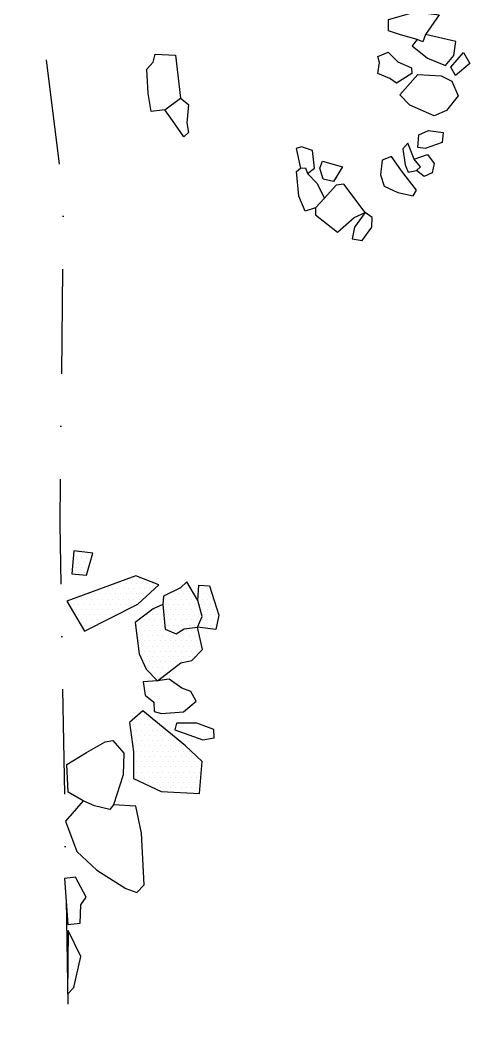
# Model space of a CAD drawing. Header units: metres. Extents: x 384 to 653, y -2222 to -1840.
# Drawn here: x 384.7 to 491.9, y -2219.4 to -1980.7 of the extents above; entities that cross this region are included whole.
import ezdxf

# ---------------------------------------------------------------- set-up
doc = ezdxf.new("R2010")
doc.units = ezdxf.units.M
doc.header["$LTSCALE"] = 25
doc.header["$MEASUREMENT"] = 0
doc.linetypes.add('STRICHPUNKTX2', pattern=[2, 1, -0.5, 0, -0.5])
doc.layers.get('0').update_dxf_attribs({"linetype": 'CONTINUOUS'})
for name, color, linetype in [('GRABUNGSGRENZE', 3, 'STRICHPUNKTX2'), ('STEINE', 4, 'CONTINUOUS'), ('STEINESCHRAFF', 4, 'CONTINUOUS')]:
    doc.layers.add(name, color=color, linetype=linetype)

# ---------------------------------------------------------------- blocks, each defined once
blk = doc.blocks.new('*X11')
at = {"color": 0}
for p, q in [((398.125, -2108.75), (398.125, -2108.75)), ((398.75, -2107.5), (398.75, -2107.5)), ((399.375, -2108.75), (399.375, -2108.75)), ((400.625, -2108.75), (400.625, -2108.75)), ((397.5, -2110), (397.5, -2110)), ((398.125, -2111.25), (398.125, -2111.25)), ((398.75, -2110), (398.75, -2110)), ((399.375, -2111.25), (399.375, -2111.25)), ((400, -2110), (400, -2110)), ((400.625, -2111.25), (400.625, -2111.25)), ((401.25, -2110), (401.25, -2110)), ((397.5, -2112.5), (397.5, -2112.5)), ((398.75, -2112.5), (398.75, -2112.5)), ((400, -2112.5), (400, -2112.5)), ((411.875, -2113.75), (411.875, -2113.75)), ((413.125, -2113.75), (413.125, -2113.75)), ((404.375, -2116.25), (404.375, -2116.25)), ((405.625, -2116.25), (405.625, -2116.25)), ((406.875, -2116.25), (406.875, -2116.25)), ((407.5, -2115), (407.5, -2115)), ((408.125, -2116.25), (408.125, -2116.25)), ((408.75, -2115), (408.75, -2115)), ((409.375, -2116.25), (409.375, -2116.25)), ((410, -2115), (410, -2115)), ((410.625, -2116.25), (410.625, -2116.25)), ((411.25, -2115), (411.25, -2115)), ((411.875, -2116.25), (411.875, -2116.25)), ((412.5, -2115), (412.5, -2115)), ((413.125, -2116.25), (413.125, -2116.25)), ((413.75, -2115), (413.75, -2115)), ((414.375, -2116.25), (414.375, -2116.25)), ((415, -2115), (415, -2115)), ((415.625, -2116.25), (415.625, -2116.25)), ((416.25, -2115), (416.25, -2115)), ((423.125, -2116.25), (423.125, -2116.25)), ((424.375, -2116.25), (424.375, -2116.25)), ((428.125, -2116.25), (428.125, -2116.25)), ((429.375, -2116.25), (429.375, -2116.25)), ((398.125, -2118.75), (398.125, -2118.75)), ((399.375, -2118.75), (399.375, -2118.75)), ((400.625, -2118.75), (400.625, -2118.75)), ((401.25, -2117.5), (401.25, -2117.5)), ((401.875, -2118.75), (401.875, -2118.75)), ((402.5, -2117.5), (402.5, -2117.5)), ((403.125, -2118.75), (403.125, -2118.75)), ((403.75, -2117.5), (403.75, -2117.5)), ((404.375, -2118.75), (404.375, -2118.75)), ((405, -2117.5), (405, -2117.5)), ((405.625, -2118.75), (405.625, -2118.75)), ((406.25, -2117.5), (406.25, -2117.5)), ((406.875, -2118.75), (406.875, -2118.75)), ((407.5, -2117.5), (407.5, -2117.5)), ((408.125, -2118.75), (408.125, -2118.75)), ((408.75, -2117.5), (408.75, -2117.5)), ((409.375, -2118.75), (409.375, -2118.75)), ((410, -2117.5), (410, -2117.5)), ((410.625, -2118.75), (410.625, -2118.75)), ((411.25, -2117.5), (411.25, -2117.5)), ((411.875, -2118.75), (411.875, -2118.75)), ((412.5, -2117.5), (412.5, -2117.5)), ((413.125, -2118.75), (413.125, -2118.75)), ((413.75, -2117.5), (413.75, -2117.5)), ((415, -2117.5), (415, -2117.5)), ((419.375, -2118.75), (419.375, -2118.75)), ((420.625, -2118.75), (420.625, -2118.75)), ((421.25, -2117.5), (421.25, -2117.5)), ((421.875, -2118.75), (421.875, -2118.75)), ((422.5, -2117.5), (422.5, -2117.5)), ((423.125, -2118.75), (423.125, -2118.75)), ((423.75, -2117.5), (423.75, -2117.5)), ((424.375, -2118.75), (424.375, -2118.75)), ((425, -2117.5), (425, -2117.5)), ((425.625, -2118.75), (425.625, -2118.75)), ((426.875, -2118.75), (426.875, -2118.75)), ((427.5, -2117.5), (427.5, -2117.5)), ((428.125, -2118.75), (428.125, -2118.75)), ((428.75, -2117.5), (428.75, -2117.5)), ((429.375, -2118.75), (429.375, -2118.75)), ((430, -2117.5), (430, -2117.5)), ((430.625, -2118.75), (430.625, -2118.75)), ((397.5, -2120), (397.5, -2120)), ((398.125, -2121.25), (398.125, -2121.25)), ((398.75, -2120), (398.75, -2120)), ((399.375, -2121.25), (399.375, -2121.25)), ((400, -2120), (400, -2120)), ((400.625, -2121.25), (400.625, -2121.25)), ((401.25, -2120), (401.25, -2120)), ((401.875, -2121.25), (401.875, -2121.25)), ((402.5, -2120), (402.5, -2120)), ((403.125, -2121.25), (403.125, -2121.25)), ((403.75, -2120), (403.75, -2120)), ((404.375, -2121.25), (404.375, -2121.25)), ((405, -2120), (405, -2120)), ((405.625, -2121.25), (405.625, -2121.25)), ((406.25, -2120), (406.25, -2120)), ((406.875, -2121.25), (406.875, -2121.25)), ((407.5, -2120), (407.5, -2120)), ((408.125, -2121.25), (408.125, -2121.25)), ((408.75, -2120), (408.75, -2120)), ((409.375, -2121.25), (409.375, -2121.25)), ((410, -2120), (410, -2120)), ((411.25, -2120), (411.25, -2120)), ((412.5, -2120), (412.5, -2120)), ((416.875, -2121.25), (416.875, -2121.25)), ((418.125, -2121.25), (418.125, -2121.25)), ((419.375, -2121.25), (419.375, -2121.25)), ((420, -2120), (420, -2120)), ((420.625, -2121.25), (420.625, -2121.25)), ((421.25, -2120), (421.25, -2120)), ((421.875, -2121.25), (421.875, -2121.25)), ((422.5, -2120), (422.5, -2120)), ((423.125, -2121.25), (423.125, -2121.25)), ((423.75, -2120), (423.75, -2120)), ((424.375, -2121.25), (424.375, -2121.25)), ((425, -2120), (425, -2120)), ((425.625, -2121.25), (425.625, -2121.25)), ((426.25, -2120), (426.25, -2120)), ((426.875, -2121.25), (426.875, -2121.25)), ((427.5, -2120), (427.5, -2120)), ((428.125, -2121.25), (428.125, -2121.25)), ((428.75, -2120), (428.75, -2120)), ((429.375, -2121.25), (429.375, -2121.25)), ((430, -2120), (430, -2120)), ((430.625, -2121.25), (430.625, -2121.25)), ((431.25, -2120), (431.25, -2120)), ((398.75, -2122.5), (398.75, -2122.5)), ((399.375, -2123.75), (399.375, -2123.75)), ((400, -2122.5), (400, -2122.5)), ((400.625, -2123.75), (400.625, -2123.75)), ((401.25, -2122.5), (401.25, -2122.5)), ((401.875, -2123.75), (401.875, -2123.75)), ((402.5, -2122.5), (402.5, -2122.5)), ((403.125, -2123.75), (403.125, -2123.75)), ((403.75, -2122.5), (403.75, -2122.5)), ((404.375, -2123.75), (404.375, -2123.75)), ((405, -2122.5), (405, -2122.5)), ((406.25, -2122.5), (406.25, -2122.5)), ((407.5, -2122.5), (407.5, -2122.5)), ((413.125, -2123.75), (413.125, -2123.75)), ((414.375, -2123.75), (414.375, -2123.75)), ((415, -2122.5), (415, -2122.5)), ((415.625, -2123.75), (415.625, -2123.75)), ((416.25, -2122.5), (416.25, -2122.5)), ((416.875, -2123.75), (416.875, -2123.75)), ((417.5, -2122.5), (417.5, -2122.5)), ((418.125, -2123.75), (418.125, -2123.75)), ((418.75, -2122.5), (418.75, -2122.5)), ((419.375, -2123.75), (419.375, -2123.75)), ((420, -2122.5), (420, -2122.5)), ((420.625, -2123.75), (420.625, -2123.75)), ((421.25, -2122.5), (421.25, -2122.5)), ((421.875, -2123.75), (421.875, -2123.75)), ((422.5, -2122.5), (422.5, -2122.5)), ((423.125, -2123.75), (423.125, -2123.75)), ((423.75, -2122.5), (423.75, -2122.5)), ((424.375, -2123.75), (424.375, -2123.75)), ((425, -2122.5), (425, -2122.5)), ((425.625, -2123.75), (425.625, -2123.75)), ((426.25, -2122.5), (426.25, -2122.5)), ((426.875, -2123.75), (426.875, -2123.75)), ((427.5, -2122.5), (427.5, -2122.5)), ((428.125, -2123.75), (428.125, -2123.75)), ((428.75, -2122.5), (428.75, -2122.5)), ((429.375, -2123.75), (429.375, -2123.75)), ((430, -2122.5), (430, -2122.5)), ((430.625, -2123.75), (430.625, -2123.75)), ((431.25, -2122.5), (431.25, -2122.5)), ((400, -2125), (400, -2125)), ((401.25, -2125), (401.25, -2125)), ((402.5, -2125), (402.5, -2125)), ((412.5, -2125), (412.5, -2125)), ((413.125, -2126.25), (413.125, -2126.25)), ((413.75, -2125), (413.75, -2125)), ((414.375, -2126.25), (414.375, -2126.25)), ((415, -2125), (415, -2125)), ((415.625, -2126.25), (415.625, -2126.25)), ((416.25, -2125), (416.25, -2125)), ((416.875, -2126.25), (416.875, -2126.25)), ((417.5, -2125), (417.5, -2125)), ((418.125, -2126.25), (418.125, -2126.25)), ((418.75, -2125), (418.75, -2125)), ((419.375, -2126.25), (419.375, -2126.25)), ((420, -2125), (420, -2125)), ((420.625, -2126.25), (420.625, -2126.25)), ((421.25, -2125), (421.25, -2125)), ((421.875, -2126.25), (421.875, -2126.25)), ((422.5, -2125), (422.5, -2125)), ((423.125, -2126.25), (423.125, -2126.25)), ((423.75, -2125), (423.75, -2125)), ((424.375, -2126.25), (424.375, -2126.25)), ((425, -2125), (425, -2125)), ((425.625, -2126.25), (425.625, -2126.25)), ((426.25, -2125), (426.25, -2125)), ((426.875, -2126.25), (426.875, -2126.25)), ((427.5, -2125), (427.5, -2125)), ((428.75, -2125), (428.75, -2125)), ((430, -2125), (430, -2125)), ((431.25, -2125), (431.25, -2125)), ((413.75, -2127.5), (413.75, -2127.5)), ((415, -2127.5), (415, -2127.5)), ((416.25, -2127.5), (416.25, -2127.5)), ((417.5, -2127.5), (417.5, -2127.5)), ((418.75, -2127.5), (418.75, -2127.5)), ((420, -2127.5), (420, -2127.5)), ((421.25, -2127.5), (421.25, -2127.5)), ((422.5, -2127.5), (422.5, -2127.5)), ((423.75, -2127.5), (423.75, -2127.5)), ((425, -2127.5), (425, -2127.5)), ((426.25, -2127.5), (426.25, -2127.5)), ((413.125, -2128.75), (413.125, -2128.75)), ((413.75, -2130), (413.75, -2130)), ((414.375, -2128.75), (414.375, -2128.75)), ((415, -2130), (415, -2130)), ((415.625, -2128.75), (415.625, -2128.75)), ((416.25, -2130), (416.25, -2130)), ((416.875, -2128.75), (416.875, -2128.75)), ((417.5, -2130), (417.5, -2130)), ((418.125, -2128.75), (418.125, -2128.75)), ((418.75, -2130), (418.75, -2130)), ((419.375, -2128.75), (419.375, -2128.75)), ((420, -2130), (420, -2130)), ((420.625, -2128.75), (420.625, -2128.75)), ((421.25, -2130), (421.25, -2130)), ((421.875, -2128.75), (421.875, -2128.75)), ((422.5, -2130), (422.5, -2130)), ((423.125, -2128.75), (423.125, -2128.75)), ((423.75, -2130), (423.75, -2130)), ((424.375, -2128.75), (424.375, -2128.75)), ((425, -2130), (425, -2130)), ((425.625, -2128.75), (425.625, -2128.75)), ((426.25, -2130), (426.25, -2130)), ((426.875, -2128.75), (426.875, -2128.75)), ((427.5, -2130), (427.5, -2130)), ((413.125, -2131.25), (413.125, -2131.25)), ((413.75, -2132.5), (413.75, -2132.5)), ((414.375, -2131.25), (414.375, -2131.25)), ((415, -2132.5), (415, -2132.5)), ((415.625, -2131.25), (415.625, -2131.25)), ((416.25, -2132.5), (416.25, -2132.5)), ((416.875, -2131.25), (416.875, -2131.25)), ((417.5, -2132.5), (417.5, -2132.5)), ((418.125, -2131.25), (418.125, -2131.25)), ((418.75, -2132.5), (418.75, -2132.5)), ((419.375, -2131.25), (419.375, -2131.25)), ((420, -2132.5), (420, -2132.5)), ((420.625, -2131.25), (420.625, -2131.25)), ((421.25, -2132.5), (421.25, -2132.5)), ((421.875, -2131.25), (421.875, -2131.25)), ((422.5, -2132.5), (422.5, -2132.5)), ((423.125, -2131.25), (423.125, -2131.25)), ((423.75, -2132.5), (423.75, -2132.5)), ((424.375, -2131.25), (424.375, -2131.25)), ((425, -2132.5), (425, -2132.5)), ((425.625, -2131.25), (425.625, -2131.25)), ((426.25, -2132.5), (426.25, -2132.5)), ((426.875, -2131.25), (426.875, -2131.25)), ((414.375, -2133.75), (414.375, -2133.75)), ((415, -2135), (415, -2135)), ((415.625, -2133.75), (415.625, -2133.75)), ((416.25, -2135), (416.25, -2135)), ((416.875, -2133.75), (416.875, -2133.75)), ((417.5, -2135), (417.5, -2135)), ((418.125, -2133.75), (418.125, -2133.75)), ((418.75, -2135), (418.75, -2135)), ((419.375, -2133.75), (419.375, -2133.75)), ((420, -2135), (420, -2135)), ((420.625, -2133.75), (420.625, -2133.75)), ((421.25, -2135), (421.25, -2135)), ((421.875, -2133.75), (421.875, -2133.75)), ((423.125, -2133.75), (423.125, -2133.75)), ((415.625, -2136.25), (415.625, -2136.25)), ((416.875, -2136.25), (416.875, -2136.25)), ((417.5, -2137.5), (417.5, -2137.5)), ((418.125, -2136.25), (418.125, -2136.25)), ((419.375, -2136.25), (419.375, -2136.25)), ((412.5, -2147.5), (412.5, -2147.5)), ((413.125, -2146.25), (413.125, -2146.25)), ((413.75, -2147.5), (413.75, -2147.5)), ((414.375, -2146.25), (414.375, -2146.25)), ((415, -2147.5), (415, -2147.5)), ((416.25, -2147.5), (416.25, -2147.5)), ((411.25, -2150), (411.25, -2150)), ((411.875, -2148.75), (411.875, -2148.75)), ((412.5, -2150), (412.5, -2150)), ((413.125, -2148.75), (413.125, -2148.75)), ((413.75, -2150), (413.75, -2150)), ((414.375, -2148.75), (414.375, -2148.75)), ((415, -2150), (415, -2150)), ((415.625, -2148.75), (415.625, -2148.75)), ((416.25, -2150), (416.25, -2150)), ((416.875, -2148.75), (416.875, -2148.75)), ((417.5, -2150), (417.5, -2150)), ((418.75, -2150), (418.75, -2150)), ((411.875, -2151.25), (411.875, -2151.25)), ((412.5, -2152.5), (412.5, -2152.5)), ((413.125, -2151.25), (413.125, -2151.25)), ((413.75, -2152.5), (413.75, -2152.5)), ((414.375, -2151.25), (414.375, -2151.25)), ((415, -2152.5), (415, -2152.5)), ((415.625, -2151.25), (415.625, -2151.25)), ((416.25, -2152.5), (416.25, -2152.5)), ((416.875, -2151.25), (416.875, -2151.25)), ((417.5, -2152.5), (417.5, -2152.5)), ((418.125, -2151.25), (418.125, -2151.25)), ((418.75, -2152.5), (418.75, -2152.5)), ((419.375, -2151.25), (419.375, -2151.25)), ((420, -2152.5), (420, -2152.5)), ((420.625, -2151.25), (420.625, -2151.25)), ((421.25, -2152.5), (421.25, -2152.5)), ((422.5, -2152.5), (422.5, -2152.5)), ((411.875, -2153.75), (411.875, -2153.75)), ((413.125, -2153.75), (413.125, -2153.75)), ((414.375, -2153.75), (414.375, -2153.75)), ((415.625, -2153.75), (415.625, -2153.75)), ((416.875, -2153.75), (416.875, -2153.75)), ((418.125, -2153.75), (418.125, -2153.75)), ((419.375, -2153.75), (419.375, -2153.75)), ((420.625, -2153.75), (420.625, -2153.75)), ((421.875, -2153.75), (421.875, -2153.75)), ((423.125, -2153.75), (423.125, -2153.75)), ((411.875, -2156.25), (411.875, -2156.25)), ((412.5, -2155), (412.5, -2155)), ((413.125, -2156.25), (413.125, -2156.25)), ((413.75, -2155), (413.75, -2155)), ((414.375, -2156.25), (414.375, -2156.25)), ((415, -2155), (415, -2155)), ((415.625, -2156.25), (415.625, -2156.25)), ((416.25, -2155), (416.25, -2155)), ((416.875, -2156.25), (416.875, -2156.25)), ((417.5, -2155), (417.5, -2155)), ((418.125, -2156.25), (418.125, -2156.25)), ((418.75, -2155), (418.75, -2155)), ((419.375, -2156.25), (419.375, -2156.25)), ((420, -2155), (420, -2155)), ((420.625, -2156.25), (420.625, -2156.25)), ((421.25, -2155), (421.25, -2155)), ((421.875, -2156.25), (421.875, -2156.25)), ((422.5, -2155), (422.5, -2155)), ((423.125, -2156.25), (423.125, -2156.25)), ((423.75, -2155), (423.75, -2155)), ((424.375, -2156.25), (424.375, -2156.25)), ((425, -2155), (425, -2155)), ((425.625, -2156.25), (425.625, -2156.25)), ((411.875, -2158.75), (411.875, -2158.75)), ((412.5, -2157.5), (412.5, -2157.5)), ((413.125, -2158.75), (413.125, -2158.75)), ((413.75, -2157.5), (413.75, -2157.5)), ((414.375, -2158.75), (414.375, -2158.75)), ((415, -2157.5), (415, -2157.5)), ((415.625, -2158.75), (415.625, -2158.75)), ((416.25, -2157.5), (416.25, -2157.5)), ((416.875, -2158.75), (416.875, -2158.75)), ((417.5, -2157.5), (417.5, -2157.5)), ((418.125, -2158.75), (418.125, -2158.75)), ((418.75, -2157.5), (418.75, -2157.5)), ((419.375, -2158.75), (419.375, -2158.75)), ((420, -2157.5), (420, -2157.5)), ((420.625, -2158.75), (420.625, -2158.75)), ((421.25, -2157.5), (421.25, -2157.5)), ((421.875, -2158.75), (421.875, -2158.75)), ((422.5, -2157.5), (422.5, -2157.5)), ((423.125, -2158.75), (423.125, -2158.75)), ((423.75, -2157.5), (423.75, -2157.5)), ((424.375, -2158.75), (424.375, -2158.75)), ((425, -2157.5), (425, -2157.5)), ((425.625, -2158.75), (425.625, -2158.75)), ((426.25, -2157.5), (426.25, -2157.5)), ((426.875, -2158.75), (426.875, -2158.75)), ((427.5, -2157.5), (427.5, -2157.5)), ((411.875, -2161.25), (411.875, -2161.25)), ((412.5, -2160), (412.5, -2160)), ((413.125, -2161.25), (413.125, -2161.25)), ((413.75, -2160), (413.75, -2160)), ((414.375, -2161.25), (414.375, -2161.25)), ((415, -2160), (415, -2160)), ((415.625, -2161.25), (415.625, -2161.25)), ((416.25, -2160), (416.25, -2160)), ((416.875, -2161.25), (416.875, -2161.25)), ((417.5, -2160), (417.5, -2160)), ((418.125, -2161.25), (418.125, -2161.25)), ((418.75, -2160), (418.75, -2160)), ((419.375, -2161.25), (419.375, -2161.25)), ((420, -2160), (420, -2160)), ((420.625, -2161.25), (420.625, -2161.25)), ((421.25, -2160), (421.25, -2160)), ((421.875, -2161.25), (421.875, -2161.25)), ((422.5, -2160), (422.5, -2160)), ((423.125, -2161.25), (423.125, -2161.25)), ((423.75, -2160), (423.75, -2160)), ((424.375, -2161.25), (424.375, -2161.25)), ((425, -2160), (425, -2160)), ((425.625, -2161.25), (425.625, -2161.25)), ((426.25, -2160), (426.25, -2160)), ((426.875, -2161.25), (426.875, -2161.25)), ((427.5, -2160), (427.5, -2160)), ((413.75, -2162.5), (413.75, -2162.5)), ((415, -2162.5), (415, -2162.5)), ((416.25, -2162.5), (416.25, -2162.5)), ((416.875, -2163.75), (416.875, -2163.75)), ((417.5, -2162.5), (417.5, -2162.5)), ((418.125, -2163.75), (418.125, -2163.75)), ((418.75, -2162.5), (418.75, -2162.5)), ((419.375, -2163.75), (419.375, -2163.75)), ((420, -2162.5), (420, -2162.5)), ((420.625, -2163.75), (420.625, -2163.75)), ((421.25, -2162.5), (421.25, -2162.5)), ((421.875, -2163.75), (421.875, -2163.75)), ((422.5, -2162.5), (422.5, -2162.5)), ((423.125, -2163.75), (423.125, -2163.75)), ((423.75, -2162.5), (423.75, -2162.5)), ((424.375, -2163.75), (424.375, -2163.75)), ((425, -2162.5), (425, -2162.5)), ((425.625, -2163.75), (425.625, -2163.75)), ((426.25, -2162.5), (426.25, -2162.5)), ((426.875, -2163.75), (426.875, -2163.75)), ((427.5, -2162.5), (427.5, -2162.5)), ((425, -2165), (425, -2165)), ((426.25, -2165), (426.25, -2165)), ((427.5, -2165), (427.5, -2165))]:
    blk.add_line(p, q, dxfattribs=at)

msp = doc.modelspace()

# ---------------------------------------------------------------- linework, layer by layer
at = {"layer": 'GRABUNGSGRENZE', "flags": 128}
msp.add_lwpolyline([(386, -1840.76), (385.07, -1877.54), (388.09, -1920.24), (384.73, -1936.28), (390.28, -1984.84), (395.05, -2023.22), (394.2, -2101), (396.22, -2219.35)], dxfattribs=at)
at = {"layer": 'STEINE'}
for points in [[(479.38, -1985.33), (475.41, -1984.24), (472.51, -1983.27), (472.52, -1980.57), (478.99, -1978.75), (484.6, -1979.48), (481.37, -1984.16)], [(486.14, -1991.56), (488.13, -1989.17), (488.6, -1985.86), (481.37, -1984.16), (480.7, -1985.89), (479.38, -1985.33), (478.15, -1986.9), (481.81, -1989.82), (486.14, -1991.56)], [(419.22, -2002.15), (416, -2002.55), (415.25, -1998.22), (414.97, -1992.41), (416.45, -1990.73), (416.91, -1988.85), (421.75, -1989.07), (422.94, -1999.31)], [(474.41, -1995.8), (472.83, -1994.63), (470.03, -1993.5), (470.4, -1990.85), (469.99, -1989.37), (472.44, -1988.36), (474.78, -1990.66), (477.98, -1992.1), (478.08, -1993.47), (474.41, -1995.8)], [(475.26, -1998.56), (479.51, -1993.73), (485.11, -1994), (487.6, -1995.29), (489.12, -1998.76), (486.36, -2002.31), (483.4, -2003.53), (477.65, -2001.01), (475.26, -1998.56)], [(419.22, -2002.15), (422.94, -1999.31), (424.87, -2000.84), (424.45, -2005.22), (424.9, -2007.52), (423.73, -2008.58), (421.04, -2004.65), (419.22, -2002.15)], [(479.55, -2011.1), (479.77, -2008.1), (482.06, -2007.04), (485.53, -2007.51), (485.31, -2009.95), (481.23, -2011.36), (479.55, -2011.1)], [(453.25, -2017.29), (454.88, -2016.02), (454.44, -2011.84), (451.84, -2010.91), (450.57, -2011.37), (451.57, -2016.01)], [(479.23, -2016.55), (480.15, -2015.74), (478.63, -2013.9), (477.16, -2010.08), (475.94, -2011.45), (476.54, -2015.22), (477.19, -2017.01), (479.23, -2016.55)], [(479.17, -2021.24), (475.61, -2016.7), (473.28, -2013.22), (471.04, -2014.13), (470.62, -2017.65), (471.53, -2020.3), (474.78, -2021.84), (478.4, -2022.61), (479.17, -2021.24)], [(478.63, -2013.9), (481.84, -2012.74), (483.41, -2014.89), (482.9, -2017.18), (481.01, -2018.04), (479.23, -2016.55)], [(455.16, -2025.49), (452.71, -2026.25), (451.19, -2022.73), (450.6, -2016.82), (451.57, -2016.01), (452.74, -2015.96), (453.25, -2017.29), (455.48, -2019.59), (457.31, -2023.16)], [(456.96, -2018.62), (456.16, -2016.02), (456.77, -2014.34), (461.61, -2015.73), (459.46, -2019.24), (456.96, -2018.62)], [(466.97, -2026.6), (461.9, -2019.81), (460.07, -2020.06), (457.31, -2023.16), (455.16, -2025.49), (455.1, -2027.12), (460.39, -2031.27), (464.37, -2027.77), (466.97, -2026.6)], [(466.97, -2026.6), (464.47, -2030.11), (463.85, -2032.86), (466.29, -2033.27), (468.54, -2030.07), (468.65, -2027.83), (466.97, -2026.6)], [(397.11, -2112.73), (400.58, -2113.05), (402.07, -2107.8), (397.54, -2107.28), (397.11, -2112.73)], [(417.79, -2115.34), (412.34, -2113.19), (395.92, -2119.25), (400.13, -2126.39), (412.78, -2120.01), (417.79, -2115.34)], [(424.51, -2114.65), (422.93, -2116.07), (418.95, -2118.1), (418.79, -2120.08), (418.79, -2120.08), (419.33, -2125.94), (421.93, -2127.02), (423.87, -2125.86), (427.03, -2125.46), (428.16, -2122.91), (427.1, -2119.09), (424.51, -2114.65)], [(427.1, -2119.09), (427.37, -2115.47), (429.86, -2115.58), (432.08, -2122.57), (431.41, -2125.98), (427.03, -2125.46)], [(418.79, -2120.08), (416.45, -2121.1), (412.16, -2124.34), (413.1, -2131.83), (414.82, -2135.51), (417.46, -2138.22), (423.03, -2134), (425.63, -2133.4), (428.23, -2130.76), (427.03, -2125.46)], [(414.1, -2138.46), (414.55, -2141.67), (416.63, -2143.31), (416.72, -2145.6), (418.46, -2146.01), (423.7, -2145.62), (426.72, -2143.13), (425.45, -2140.79), (423.26, -2140.02), (420.26, -2137.87), (417.46, -2138.22), (414.1, -2138.46)], [(410.81, -2148.18), (411.75, -2155.16), (411.78, -2161.58), (418.35, -2164.66), (427.51, -2165.14), (428.15, -2157.51), (424.14, -2153.77), (413.97, -2145.44), (410.81, -2148.18)], [(422.01, -2148.32), (421.6, -2149.95), (428.32, -2152.31), (430.97, -2151.86), (430.92, -2149.87), (426.9, -2148.33), (422.01, -2148.32)], [(407.03, -2167.78), (406.16, -2168.9), (402.49, -2168.07), (399.8, -2166.89), (396.19, -2164.79), (395.9, -2158.22), (400.6, -2155.33), (404.99, -2152.8), (406.82, -2152.5), (409.46, -2155.51), (409.34, -2160.66), (407.03, -2167.78)], [(399.8, -2166.89), (395.6, -2171.72), (398.28, -2178.96), (403, -2183.41), (409.92, -2187.76), (412.56, -2188.74), (414.3, -2186.86), (413.68, -2174.58), (412.32, -2168.1), (407.03, -2167.78)], [(399.21, -2191.65), (400.49, -2189.82), (397.96, -2185.07), (395.36, -2185.42), (396.09, -2196.32), (399.09, -2196.03), (399.21, -2191.65)], [(396.03, -2212.93), (397.57, -2211.36), (399.22, -2203.98), (396.23, -2197.75), (396.03, -2212.93)]]:
    msp.add_lwpolyline(points, dxfattribs=at)
msp.add_lwpolyline([(487.41, -1991.92), (490.37, -1988.42), (491.95, -1991.07), (488.47, -1993.96)], close=True, dxfattribs=at)

# ---------------------------------------------------------------- block references
at = {"layer": 'STEINESCHRAFF'}
msp.add_blockref('*X11', (0, 0), dxfattribs=at)

doc.saveas('drawing.dxf')
